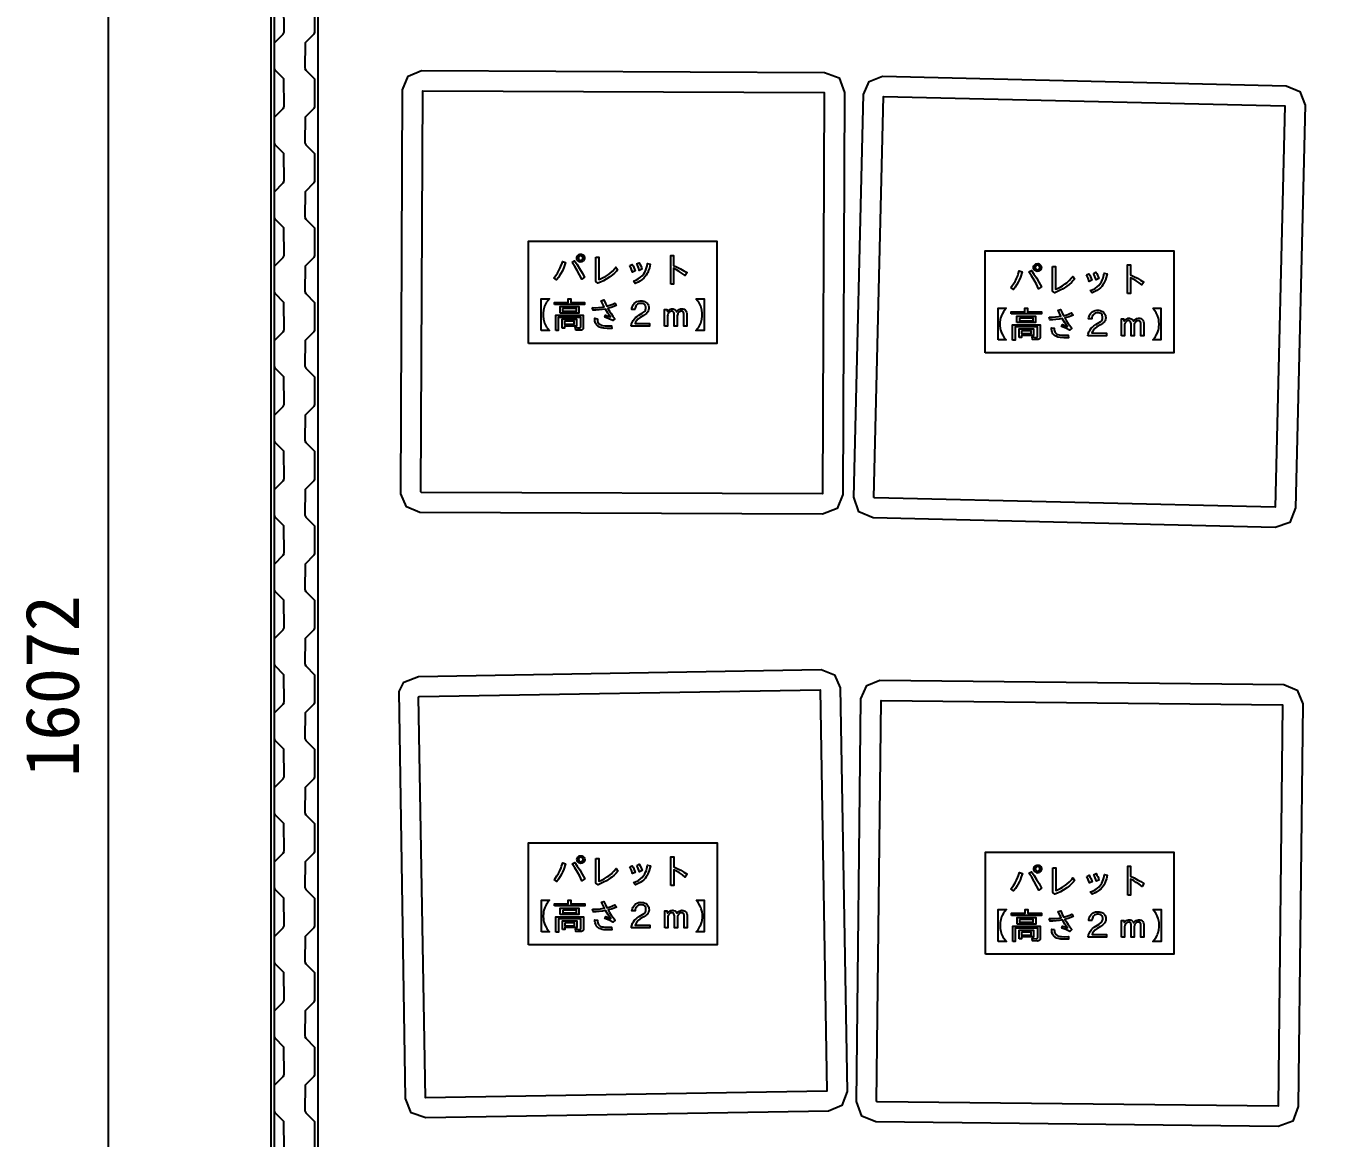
# Model space of a CAD drawing. Extents: x -928 to 12020, y -652 to 16065.
# Drawn here: x -928 to 3904, y 6297 to 10449 of the extents above; entities that cross this region are included whole.
import ezdxf
from ezdxf.enums import TextEntityAlignment as Align

# ---------------------------------------------------------------- set-up
doc = ezdxf.new("R2010")
doc.units = 0
for name, color, linetype in [('名称ラベル', 1, 'Continuous'), ('壁', 8, 'Continuous'), ('寸法', 2, 'Continuous'), ('床', 9, 'Continuous'), ('荷', 34, 'Continuous'), ('設備', 5, 'Continuous')]:
    doc.layers.add(name, color=color, linetype=linetype)
doc.styles.add('JP', font='msgothic.ttc')

msp = doc.modelspace()

# ---------------------------------------------------------------- linework, layer by layer
at = {"layer": '名称ラベル'}
for points in [[(948.37, 9263.18), (948.37, 9644.66), (1651.8, 9644.66), (1651.8, 9263.18)], [(1043.6, 9507.61), (1047.12, 9511.74), (1053.69, 9520.53), (1056.74, 9525.21), (1062.38, 9535.11), (1067.38, 9545.75), (1069.65, 9551.35), (1073.73, 9563.11), (1075.53, 9569.26), (1086.38, 9565.45), (1079.98, 9546.47), (1075.02, 9534.8), (1069.5, 9523.92), (1063.44, 9513.83), (1060.19, 9509.09), (1053.3, 9500.18)], [(1110.94, 9565.97), (1120.5, 9571.01), (1129.84, 9557.63), (1139.19, 9543.03), (1148.55, 9527.19), (1157.92, 9510.14), (1147.26, 9502.96), (1139.19, 9519.31), (1130.45, 9535.26), (1121.04, 9550.81)], [(1128.84, 9582.25), (1129.23, 9585.75), (1129.92, 9587.87), (1131.6, 9590.75), (1134.05, 9593.26), (1137.02, 9595.17), (1139.81, 9596.2), (1146.42, 9596.36), (1148.27, 9595.83), (1150.89, 9594.54), (1154.71, 9591.17), (1156.97, 9587.34), (1157.68, 9584.82), (1157.92, 9582.12), (1157.65, 9579.39), (1156.86, 9576.78), (1155.53, 9574.3), (1153.98, 9572.25), (1152.24, 9570.57), (1150.29, 9569.26), (1148.14, 9568.33), (1145.8, 9567.77), (1140.38, 9567.88), (1142.02, 9567.96), (1139.28, 9568.18), (1136.66, 9569.33), (1133.24, 9571.71), (1131.5, 9573.61), (1130.2, 9575.77), (1129.33, 9578.17)], [(1140.34, 9590.26), (1137.27, 9588.41), (1135.46, 9586), (1134.94, 9584.56), (1134.65, 9582.12), (1134.91, 9580.18), (1135.49, 9578.63), (1137.54, 9575.69), (1139.83, 9574.1), (1142.64, 9573.35), (1148.79, 9573.32), (1144.93, 9573.54), (1148.3, 9574.97), (1150.81, 9577.5), (1151.92, 9580.24), (1151.91, 9584.03), (1151.07, 9586.31), (1149.55, 9588.27), (1147.76, 9589.65), (1145.42, 9590.61), (1149.55, 9590.61), (1141.6, 9590.83), (1142.04, 9590.73), (1133.76, 9590.01)], [(1199.53, 9585.68), (1211.04, 9585.68), (1211.06, 9501.44), (1217.69, 9504.1), (1230.25, 9510.13), (1236.17, 9513.48), (1247.27, 9520.84), (1252.45, 9524.86), (1262.08, 9533.55), (1270.73, 9543.14), (1274.69, 9548.26), (1281.02, 9538.7), (1276.94, 9533.56), (1269.87, 9526.05), (1261.69, 9518.79), (1252.38, 9511.77), (1238.59, 9502.82), (1228.21, 9496.98), (1217.88, 9491.97), (1207.61, 9487.78), (1199.53, 9493.98)], [(1479.66, 9484.61), (1479.66, 9591.75), (1490.39, 9591.75), (1490.4, 9554.72), (1503.47, 9548.46), (1516.14, 9541.83), (1528.41, 9534.83), (1540.28, 9527.45), (1533.3, 9516.73), (1522.38, 9524.71), (1511.58, 9531.91), (1500.92, 9538.34), (1490.41, 9543.96), (1490.39, 9484.61)], [(2653.74, 9227.9), (2653.74, 9609.38), (3357.17, 9609.38), (3357.17, 9227.9)], [(1326.45, 9554.08), (1335.56, 9558.53), (1338.72, 9552.94), (1341.6, 9547), (1346.54, 9534.11), (1336.79, 9529.46), (1331.91, 9542.65)], [(1339.95, 9496.11), (1351.32, 9500.54), (1358.14, 9504.15), (1367.24, 9510.53), (1372.54, 9515.43), (1379.06, 9523.34), (1382.41, 9528.77), (1385.35, 9534.86), (1389.02, 9545.22), (1390.95, 9552.94), (1392.49, 9561.31), (1402.96, 9558.86), (1399.85, 9544.8), (1397.1, 9536.26), (1393.79, 9528.38), (1391.93, 9524.68), (1387.8, 9517.79), (1383.12, 9511.56), (1378.61, 9506.71), (1373.5, 9502.19), (1364.68, 9496.06), (1358.04, 9492.39), (1346.93, 9487.52)], [(1352.23, 9560.15), (1361.67, 9564.54), (1364.74, 9559.05), (1367.51, 9553.22), (1369.98, 9547.06), (1372.13, 9540.57), (1362.18, 9535.92), (1360.08, 9542.72), (1357.72, 9549.02), (1355.11, 9554.83)], [(2748.98, 9472.33), (2755.86, 9480.76), (2759.07, 9485.25), (2765.01, 9494.78), (2767.75, 9499.83), (2770.33, 9505.06), (2775.03, 9516.07), (2777.14, 9521.86), (2780.9, 9533.98), (2791.76, 9530.17), (2785.35, 9511.19), (2780.39, 9499.52), (2777.7, 9493.98), (2771.91, 9483.5), (2765.57, 9473.8), (2758.67, 9464.9)], [(2816.31, 9530.68), (2825.88, 9535.72), (2835.22, 9522.35), (2844.57, 9507.74), (2853.93, 9491.91), (2863.29, 9474.85), (2852.63, 9467.68), (2844.57, 9484.02), (2835.83, 9499.97), (2826.41, 9515.53)], [(2834.43, 9544.18), (2834.38, 9549.34), (2835.29, 9552.59), (2836.97, 9555.47), (2839.43, 9557.98), (2842.4, 9559.89), (2845.18, 9560.92), (2851.8, 9561.08), (2854.53, 9560.18), (2856.26, 9559.25), (2860.09, 9555.89), (2862.34, 9552.06), (2863.05, 9549.53), (2863.29, 9546.84), (2863.03, 9544.1), (2862.23, 9541.5), (2860.9, 9539.02), (2859.36, 9536.97), (2857.61, 9535.29), (2855.66, 9533.98), (2853.52, 9533.05), (2851.17, 9532.49), (2845.75, 9532.6), (2847.4, 9532.68), (2844.65, 9532.89), (2842.03, 9534.05), (2838.61, 9536.43), (2836.87, 9538.33), (2835.57, 9540.49)], [(2845.71, 9554.98), (2842.65, 9553.13), (2840.84, 9550.72), (2840.16, 9548.51), (2840.03, 9546.84), (2840.29, 9544.9), (2840.86, 9543.35), (2842.91, 9540.41), (2845.2, 9538.82), (2848.02, 9538.07), (2854.17, 9538.04), (2850.3, 9538.26), (2853.67, 9539.69), (2856.18, 9542.21), (2857.29, 9544.96), (2857.29, 9548.75), (2856.44, 9551.03), (2854.92, 9552.99), (2853.14, 9554.36), (2850.79, 9555.33), (2854.9, 9555.33), (2846.97, 9555.55), (2847.41, 9555.45), (2839.14, 9554.73)], [(2904.91, 9550.39), (2916.41, 9550.39), (2916.44, 9466.16), (2923.06, 9468.81), (2935.63, 9474.85), (2941.55, 9478.2), (2952.64, 9485.56), (2957.83, 9489.58), (2967.46, 9498.27), (2976.1, 9507.85), (2980.06, 9512.98), (2986.39, 9503.42), (2982.31, 9498.28), (2975.25, 9490.77), (2967.06, 9483.51), (2957.76, 9476.49), (2943.97, 9467.54), (2933.58, 9461.7), (2923.26, 9456.69), (2912.98, 9452.49), (2904.91, 9458.7)], [(3031.82, 9518.79), (3040.93, 9523.25), (3044.09, 9517.65), (3046.98, 9511.72), (3051.92, 9498.83), (3042.16, 9494.17), (3037.28, 9507.37)], [(3045.33, 9460.83), (3053.06, 9463.65), (3063.52, 9468.86), (3072.61, 9475.25), (3077.91, 9480.15), (3084.44, 9488.05), (3087.78, 9493.49), (3090.73, 9499.57), (3093.27, 9506.32), (3095.41, 9513.71), (3097.86, 9526.03), (3108.33, 9523.58), (3105.23, 9509.52), (3102.47, 9500.98), (3099.16, 9493.09), (3095.31, 9485.87), (3093.17, 9482.51), (3088.49, 9476.27), (3083.99, 9471.42), (3078.87, 9466.91), (3070.05, 9460.77), (3059.86, 9455.4), (3052.31, 9452.24)], [(3057.61, 9524.87), (3067.04, 9529.26), (3070.12, 9523.77), (3072.89, 9517.94), (3075.35, 9511.78), (3077.51, 9505.29), (3067.56, 9500.64), (3065.46, 9507.43), (3063.1, 9513.74), (3060.48, 9519.55)], [(3185.04, 9449.33), (3185.04, 9556.47), (3195.76, 9556.47), (3195.77, 9519.44), (3208.84, 9513.18), (3221.51, 9506.55), (3233.78, 9499.55), (3245.65, 9492.17), (3238.67, 9481.44), (3227.75, 9489.42), (3216.96, 9496.63), (3206.3, 9503.06), (3195.78, 9508.67), (3195.76, 9449.33)], [(996.37, 9311.44), (996.37, 9430.02), (1026.41, 9430.02), (1019.25, 9421.43), (1016.15, 9416.94), (1010.94, 9407.58), (1008.82, 9402.7), (1007.03, 9397.7), (1004.42, 9387.31), (1003.12, 9376.41), (1002.96, 9370.76), (1003.12, 9365.08), (1004.42, 9354.12), (1007.03, 9343.69), (1008.82, 9338.68), (1010.94, 9333.8), (1016.15, 9324.45), (1019.25, 9319.98), (1026.41, 9311.44)], [(1045.35, 9408.56), (1045.35, 9416.38), (1096.11, 9416.39), (1096.14, 9430.28), (1106.09, 9430.28), (1106.13, 9416.38), (1157.72, 9416.38), (1157.72, 9408.56)], [(1186.42, 9396.8), (1198.24, 9396.7), (1210.47, 9397.25), (1222.39, 9398.53), (1231.08, 9399.97), (1220.15, 9422.84), (1229.71, 9425.49), (1235.43, 9412.44), (1240.71, 9402.11), (1248.64, 9404.32), (1256.24, 9406.88), (1263.5, 9409.81), (1270.42, 9413.09), (1275.98, 9404.3), (1261.17, 9398.4), (1245.31, 9393.73), (1250.93, 9384.26), (1257.14, 9374.74), (1263.92, 9365.2), (1271.26, 9355.64), (1263.05, 9348.6), (1248.79, 9355.49), (1233.52, 9361.2), (1236.43, 9368.76), (1246.17, 9365.51), (1255.25, 9361.96), (1250.27, 9368.5), (1245.33, 9375.66), (1235.91, 9391.49), (1223.75, 9389.53), (1211.96, 9388.11), (1200.52, 9387.26), (1189.45, 9386.98)], [(1331.42, 9327.14), (1333.59, 9336.02), (1336.74, 9343.99), (1339.38, 9348.8), (1344.15, 9355.24), (1348.39, 9359.61), (1354.12, 9364.33), (1361.01, 9368.91), (1373.44, 9376.25), (1380.38, 9381.49), (1382.84, 9384.19), (1384.76, 9387.26), (1385.67, 9389.44), (1386.46, 9392.89), (1386.48, 9398.14), (1385.41, 9403.03), (1384.47, 9405.12), (1381.81, 9408.55), (1380.08, 9409.9), (1375.81, 9411.86), (1370.48, 9412.84), (1365.48, 9412.89), (1361.79, 9412.3), (1358.44, 9411.12), (1355.44, 9409.35), (1351.56, 9405.6), (1349.39, 9402.36), (1347.74, 9398.71), (1346.6, 9394.55), (1345.96, 9389.89), (1334.2, 9389.89), (1334.87, 9394.77), (1335.95, 9399.27), (1337.46, 9403.41), (1339.4, 9407.18), (1343.1, 9412.14), (1347.74, 9416.31), (1353, 9419.44), (1358.82, 9421.47), (1365.17, 9422.4), (1372.57, 9422.16), (1378.87, 9420.83), (1381.78, 9419.77), (1385.83, 9417.68), (1389.58, 9414.98), (1392.65, 9411.87), (1395.04, 9408.37), (1396.75, 9404.46), (1397.77, 9400.15), (1398.05, 9393.53), (1397.09, 9388.04), (1395.8, 9384.61), (1394, 9381.34), (1391.69, 9378.26), (1388.87, 9375.35), (1385.53, 9372.51), (1378.47, 9367.68), (1365.19, 9359.96), (1357.32, 9353.85), (1351.35, 9347.2), (1348.43, 9342.47), (1346.37, 9337.53), (1400.63, 9337.48), (1400.63, 9327.14)], [(1573.75, 9430.02), (1603.8, 9430.02), (1603.8, 9311.44), (1573.75, 9311.44), (1580.92, 9320.03), (1584.01, 9324.51), (1586.78, 9329.13), (1591.34, 9338.73), (1593.14, 9343.72), (1595.74, 9354.08), (1597.04, 9364.94), (1597.21, 9370.57), (1597.04, 9376.21), (1595.74, 9387.12), (1594.6, 9392.4), (1591.34, 9402.55), (1586.78, 9412.21), (1584.01, 9416.85), (1580.92, 9421.37)], [(1066.67, 9376.13), (1066.67, 9400.62), (1136.4, 9400.62), (1136.4, 9376.13)], [(1075.96, 9393.44), (1075.96, 9383.3), (1127.16, 9383.34), (1127.12, 9393.44)], [(1456.53, 9327.14), (1456.53, 9390.02), (1464.99, 9390.02), (1466.89, 9382.12), (1471.42, 9386.65), (1474.5, 9388.98), (1477.6, 9390.72), (1482.31, 9392.25), (1487.27, 9392.46), (1488.98, 9392.22), (1493.62, 9390.56), (1497.54, 9387.48), (1499.75, 9384.64), (1501.64, 9381.21), (1506.04, 9386.14), (1510.87, 9389.69), (1516.12, 9391.83), (1519.86, 9392.46), (1525.09, 9392.3), (1529.48, 9391.05), (1533.2, 9388.72), (1536.24, 9385.32), (1538.65, 9380.47), (1539.81, 9374.66), (1539.89, 9327.14), (1528.77, 9327.14), (1528.77, 9371.86), (1528.51, 9375.44), (1527.73, 9378.36), (1525.59, 9381.53), (1524.61, 9382.26), (1522.27, 9383.23), (1519.41, 9383.56), (1516.53, 9383.24), (1514.68, 9382.68), (1512.89, 9381.84), (1510.32, 9380.06), (1508.68, 9378.51), (1506.53, 9375.73), (1505.44, 9373.73), (1504.31, 9370.5), (1503.77, 9365.79), (1503.77, 9327.14), (1492.65, 9327.14), (1492.65, 9371.86), (1492.34, 9375.08), (1491.09, 9378.57), (1488.51, 9381.77), (1485.91, 9383.2), (1482.65, 9383.57), (1478.08, 9382.36), (1473.88, 9379.54), (1471.41, 9376.91), (1470.06, 9374.92), (1468.25, 9370.59), (1467.64, 9365.79), (1467.64, 9327.14)], [(2701.74, 9276.16), (2701.74, 9394.74), (2731.79, 9394.74), (2728.04, 9390.5), (2721.53, 9381.66), (2716.31, 9372.29), (2714.2, 9367.42), (2710.94, 9357.29), (2709.8, 9352.02), (2708.49, 9341.12), (2708.33, 9335.48), (2708.49, 9329.79), (2709.8, 9318.83), (2710.94, 9313.55), (2714.2, 9303.4), (2718.76, 9293.78), (2721.53, 9289.17), (2724.62, 9284.7), (2731.79, 9276.16)], [(2750.72, 9373.28), (2750.72, 9381.1), (2801.48, 9381.1), (2801.51, 9394.99), (2811.47, 9394.99), (2811.51, 9381.1), (2863.1, 9381.1), (2863.1, 9373.28)], [(2891.79, 9361.52), (2903.62, 9361.42), (2915.84, 9361.96), (2927.76, 9363.25), (2936.46, 9364.68), (2925.52, 9387.56), (2935.08, 9390.21), (2940.8, 9377.16), (2946.08, 9366.83), (2954.01, 9369.03), (2961.61, 9371.6), (2968.87, 9374.53), (2975.79, 9377.81), (2981.35, 9369.02), (2966.54, 9363.12), (2950.68, 9358.45), (2956.3, 9348.98), (2962.52, 9339.45), (2969.29, 9329.91), (2976.63, 9320.36), (2968.43, 9313.31), (2954.16, 9320.21), (2938.9, 9325.92), (2941.81, 9333.48), (2951.55, 9330.23), (2960.63, 9326.68), (2955.65, 9333.21), (2950.71, 9340.37), (2941.29, 9356.21), (2929.13, 9354.24), (2917.33, 9352.83), (2905.9, 9351.98), (2894.83, 9351.7)], [(3036.8, 9291.86), (3038.13, 9297.88), (3040.96, 9306.16), (3044.75, 9313.52), (3049.53, 9319.96), (3053.77, 9324.33), (3059.5, 9329.05), (3066.39, 9333.63), (3078.81, 9340.97), (3084.85, 9345.4), (3087.42, 9347.93), (3089.57, 9350.93), (3091.04, 9354.15), (3091.83, 9357.61), (3091.85, 9362.86), (3090.78, 9367.75), (3089.85, 9369.84), (3087.18, 9373.27), (3085.45, 9374.62), (3081.18, 9376.57), (3075.86, 9377.55), (3070.85, 9377.61), (3065.45, 9376.5), (3062.28, 9375.03), (3059.43, 9372.96), (3056.93, 9370.32), (3054.76, 9367.08), (3053.12, 9363.42), (3051.97, 9359.27), (3051.34, 9354.61), (3039.58, 9354.61), (3040.24, 9359.48), (3041.33, 9363.99), (3042.84, 9368.13), (3044.77, 9371.9), (3048.47, 9376.85), (3053.12, 9381.03), (3058.38, 9384.16), (3064.19, 9386.19), (3070.55, 9387.11), (3077.94, 9386.88), (3082.73, 9385.98), (3085.71, 9385.05), (3091.21, 9382.39), (3094.96, 9379.69), (3098.03, 9376.59), (3100.42, 9373.09), (3102.12, 9369.18), (3103.14, 9364.87), (3103.42, 9358.25), (3102.46, 9352.76), (3101.17, 9349.32), (3099.38, 9346.06), (3097.07, 9342.98), (3094.24, 9340.07), (3090.9, 9337.23), (3083.85, 9332.4), (3070.56, 9324.67), (3062.7, 9318.57), (3056.73, 9311.92), (3053.81, 9307.18), (3051.75, 9302.24), (3106, 9302.2), (3106, 9291.86)], [(3279.12, 9394.74), (3309.17, 9394.74), (3309.17, 9276.16), (3279.12, 9276.16), (3282.87, 9280.39), (3289.39, 9289.23), (3292.16, 9293.84), (3296.72, 9303.45), (3299.97, 9313.55), (3301.11, 9318.8), (3301.93, 9324.17), (3302.58, 9335.29), (3301.93, 9346.45), (3301.11, 9351.84), (3299.97, 9357.11), (3296.72, 9367.27), (3292.16, 9376.93), (3289.39, 9381.57), (3282.87, 9390.47)], [(1050.13, 9311.18), (1050.13, 9368.18), (1152.94, 9368.18), (1152.86, 9320.97), (1152.18, 9318.2), (1151.58, 9317.03), (1149.87, 9315.09), (1148.76, 9314.33), (1146.03, 9313.22), (1142.62, 9312.67), (1124.64, 9313.19), (1123.35, 9322.68), (1131.92, 9321.67), (1139.62, 9321.31), (1141.99, 9322.07), (1143.05, 9323.22), (1143.57, 9325.59), (1143.55, 9360.61), (1059.55, 9360.62), (1059.5, 9311.18)], [(1074.49, 9320.42), (1074.49, 9353.25), (1128.06, 9353.25), (1128.06, 9327.98), (1083.39, 9327.98), (1083.35, 9320.42)], [(1083.4, 9346.21), (1083.38, 9335.03), (1119.21, 9335.06), (1119.17, 9346.2)], [(1195.87, 9351.61), (1195.92, 9357.06), (1205.35, 9355.38), (1205.56, 9351.16), (1206.19, 9347.32), (1207.92, 9342.28), (1209.6, 9339.4), (1211.7, 9336.91), (1215.97, 9333.71), (1219.83, 9332), (1224.46, 9330.66), (1232.89, 9329.38), (1243.09, 9328.95), (1257.88, 9329.4), (1259.05, 9319.39), (1241.69, 9319.19), (1229.7, 9320.09), (1222.81, 9321.28), (1216.8, 9322.95), (1214.12, 9323.96), (1209.43, 9326.35), (1207.42, 9327.72), (1203.86, 9330.93), (1200.95, 9334.64), (1198.69, 9338.85), (1196.51, 9346.13)], [(2755.5, 9275.9), (2755.5, 9332.89), (2858.31, 9332.89), (2858.23, 9285.68), (2857.55, 9282.92), (2856.95, 9281.74), (2856.18, 9280.71), (2854.14, 9279.05), (2851.41, 9277.94), (2848, 9277.39), (2830.01, 9277.9), (2828.72, 9287.4), (2837.3, 9286.38), (2844.99, 9286.03), (2847.36, 9286.78), (2848.43, 9287.94), (2848.95, 9290.31), (2848.92, 9325.33), (2764.92, 9325.33), (2764.87, 9275.9)], [(2772.05, 9340.84), (2772.05, 9365.33), (2841.77, 9365.33), (2841.77, 9340.84)], [(2781.34, 9358.16), (2781.33, 9348.02), (2832.53, 9348.06), (2832.49, 9358.16)], [(3161.9, 9291.86), (3161.9, 9354.74), (3170.37, 9354.74), (3172.27, 9346.84), (3176.8, 9351.37), (3179.87, 9353.69), (3182.97, 9355.44), (3187.68, 9356.97), (3192.64, 9357.18), (3194.35, 9356.94), (3199, 9355.28), (3202.91, 9352.2), (3205.12, 9349.36), (3207.01, 9345.93), (3211.42, 9350.86), (3216.25, 9354.41), (3219.7, 9355.99), (3225.23, 9357.18), (3230.47, 9357.02), (3234.85, 9355.76), (3238.57, 9353.44), (3241.62, 9350.04), (3244.03, 9345.19), (3245.19, 9339.38), (3245.26, 9291.86), (3234.15, 9291.86), (3234.15, 9336.58), (3233.89, 9340.15), (3232.52, 9344.29), (3230.96, 9346.24), (3228.87, 9347.54), (3226.24, 9348.24), (3224.78, 9348.27), (3221.9, 9347.96), (3220.06, 9347.4), (3217.4, 9346.03), (3215.69, 9344.77), (3214.05, 9343.23), (3211.9, 9340.45), (3210.81, 9338.45), (3209.69, 9335.22), (3209.14, 9330.5), (3209.14, 9291.86), (3198.03, 9291.86), (3198.03, 9336.58), (3197.72, 9339.79), (3196.46, 9343.29), (3193.88, 9346.49), (3191.28, 9347.92), (3188.02, 9348.28), (3183.45, 9347.08), (3179.25, 9344.26), (3176.79, 9341.63), (3175.43, 9339.64), (3173.62, 9335.31), (3173.02, 9330.5), (3173.02, 9291.86)], [(2779.87, 9285.14), (2779.87, 9317.97), (2833.44, 9317.97), (2833.44, 9292.7), (2788.76, 9292.7), (2788.72, 9285.14)], [(2788.77, 9310.92), (2788.75, 9299.75), (2824.58, 9299.78), (2824.55, 9310.92)], [(2901.24, 9316.33), (2901.29, 9321.78), (2910.72, 9320.1), (2911.2, 9313.91), (2912.03, 9310.26), (2913.3, 9307), (2914.97, 9304.12), (2917.07, 9301.62), (2921.35, 9298.43), (2925.2, 9296.71), (2929.83, 9295.38), (2938.26, 9294.1), (2948.46, 9293.67), (2963.26, 9294.12), (2964.42, 9284.11), (2947.06, 9283.91), (2935.08, 9284.8), (2925.07, 9286.77), (2919.5, 9288.68), (2914.81, 9291.07), (2912.79, 9292.44), (2909.24, 9295.65), (2906.33, 9299.36), (2904.07, 9303.57), (2901.89, 9310.85)], [(948.96, 7017.81), (948.96, 7399.29), (1652.39, 7399.29), (1652.39, 7017.81)], [(1129.43, 7336.87), (1129.82, 7340.37), (1130.98, 7343.5), (1132.19, 7345.38), (1134.65, 7347.88), (1137.62, 7349.79), (1140.4, 7350.83), (1147.02, 7350.99), (1149.76, 7350.09), (1151.48, 7349.16), (1155.31, 7345.79), (1156.82, 7343.55), (1157.85, 7341.14), (1158.51, 7336.75), (1158.25, 7334.01), (1157.45, 7331.4), (1156.12, 7328.93), (1154.58, 7326.87), (1152.83, 7325.19), (1150.89, 7323.89), (1148.74, 7322.95), (1146.39, 7322.39), (1140.97, 7322.51), (1142.65, 7322.59), (1139.87, 7322.8), (1137.25, 7323.95), (1133.83, 7326.33), (1131.39, 7329.28), (1130.3, 7331.56), (1129.65, 7334.09)], [(1140.93, 7344.89), (1137.86, 7343.03), (1136.41, 7341.29), (1135.77, 7339.93), (1135.26, 7336.36), (1136.09, 7333.25), (1138.13, 7330.31), (1140.43, 7328.73), (1143.24, 7327.97), (1149.42, 7327.95), (1145.52, 7328.16), (1148.89, 7329.59), (1151.4, 7332.12), (1152.52, 7334.87), (1152.51, 7338.66), (1151.66, 7340.94), (1150.15, 7342.9), (1148.36, 7344.27), (1146.01, 7345.23), (1150.12, 7345.24), (1142.2, 7345.46), (1142.63, 7345.35), (1134.35, 7344.64)], [(1480.26, 7239.23), (1480.26, 7346.37), (1490.98, 7346.37), (1490.99, 7309.35), (1504.06, 7303.09), (1516.74, 7296.45), (1529, 7289.45), (1540.87, 7282.08), (1533.89, 7271.35), (1522.97, 7279.33), (1512.18, 7286.54), (1501.52, 7292.97), (1491.01, 7298.58), (1490.98, 7239.23)], [(2654.36, 6982.69), (2654.36, 7364.17), (3357.8, 7364.17), (3357.8, 6982.69)], [(1044.2, 7262.24), (1047.72, 7266.36), (1054.29, 7275.16), (1060.23, 7284.69), (1062.97, 7289.74), (1065.55, 7294.96), (1070.25, 7305.98), (1072.36, 7311.76), (1076.12, 7323.89), (1086.98, 7320.07), (1080.57, 7301.09), (1075.61, 7289.42), (1072.92, 7283.89), (1067.13, 7273.4), (1060.79, 7263.71), (1053.89, 7254.81)], [(1111.53, 7320.59), (1121.1, 7325.63), (1130.44, 7312.25), (1139.79, 7297.65), (1149.15, 7281.82), (1158.51, 7264.76), (1147.85, 7257.59), (1139.79, 7273.93), (1131.05, 7289.88), (1121.63, 7305.43)], [(1200.13, 7340.3), (1211.63, 7340.3), (1211.66, 7256.07), (1218.28, 7258.72), (1230.85, 7264.75), (1242.44, 7271.68), (1247.86, 7275.47), (1257.98, 7283.72), (1262.68, 7288.18), (1267.12, 7292.86), (1275.28, 7302.88), (1281.61, 7293.32), (1275.3, 7285.66), (1267.87, 7278.23), (1259.31, 7271.05), (1252.98, 7266.4), (1239.19, 7257.45), (1228.8, 7251.61), (1218.48, 7246.59), (1208.21, 7242.4), (1200.13, 7248.6)], [(1327.04, 7308.7), (1336.15, 7313.16), (1339.31, 7307.56), (1342.2, 7301.62), (1347.14, 7288.73), (1337.38, 7284.08), (1332.5, 7297.28)], [(1340.55, 7250.74), (1348.28, 7253.56), (1358.74, 7258.77), (1367.83, 7265.15), (1373.14, 7270.06), (1379.66, 7277.96), (1383, 7283.4), (1385.95, 7289.48), (1388.49, 7296.23), (1390.63, 7303.62), (1393.08, 7315.94), (1403.55, 7313.48), (1401.62, 7303.95), (1399.14, 7295.07), (1394.38, 7283), (1390.53, 7275.78), (1388.39, 7272.41), (1383.71, 7266.18), (1379.21, 7261.33), (1371.31, 7254.69), (1365.27, 7250.68), (1355.08, 7245.31), (1347.53, 7242.14)], [(1352.83, 7314.77), (1362.26, 7319.17), (1365.34, 7313.67), (1368.11, 7307.84), (1370.57, 7301.68), (1372.73, 7295.2), (1362.78, 7290.54), (1360.68, 7297.34), (1358.32, 7303.64), (1355.7, 7309.46)], [(2834.84, 7301.76), (2835.22, 7305.26), (2835.91, 7307.39), (2837.59, 7310.26), (2840.05, 7312.77), (2843.02, 7314.68), (2845.8, 7315.71), (2852.42, 7315.87), (2855.16, 7314.98), (2856.89, 7314.05), (2860.71, 7310.68), (2862.96, 7306.85), (2863.68, 7304.33), (2863.91, 7301.63), (2863.65, 7298.9), (2862.85, 7296.29), (2861.52, 7293.81), (2859.98, 7291.76), (2858.24, 7290.08), (2856.29, 7288.77), (2854.14, 7287.84), (2851.79, 7287.28), (2846.38, 7287.4), (2848.02, 7287.47), (2845.28, 7287.69), (2842.65, 7288.84), (2839.23, 7291.22), (2837.5, 7293.12), (2836.19, 7295.28), (2835.05, 7298.98)], [(2846.33, 7309.77), (2843.27, 7307.92), (2841.46, 7305.51), (2840.78, 7303.3), (2840.65, 7301.63), (2840.91, 7299.7), (2841.49, 7298.14), (2843.53, 7295.2), (2845.83, 7293.62), (2848.64, 7292.86), (2854.79, 7292.83), (2850.93, 7293.05), (2854.29, 7294.48), (2856.81, 7297.01), (2857.92, 7299.75), (2857.91, 7303.55), (2857.07, 7305.82), (2855.55, 7307.78), (2853.76, 7309.16), (2851.42, 7310.12), (2855.55, 7310.12), (2847.69, 7310.34), (2848.03, 7310.24), (2839.75, 7309.52)], [(2905.53, 7305.19), (2917.03, 7305.19), (2917.06, 7220.95), (2923.69, 7223.61), (2936.25, 7229.64), (2942.17, 7232.99), (2953.27, 7240.36), (2958.45, 7244.37), (2968.08, 7253.07), (2976.73, 7262.65), (2980.68, 7267.77), (2987.02, 7258.21), (2982.93, 7253.07), (2975.87, 7245.57), (2967.69, 7238.3), (2958.38, 7231.28), (2944.59, 7222.34), (2934.21, 7216.5), (2923.88, 7211.48), (2913.61, 7207.29), (2905.53, 7213.49)], [(3185.66, 7204.12), (3185.66, 7311.26), (3196.39, 7311.26), (3196.4, 7274.24), (3209.47, 7267.97), (3222.14, 7261.34), (3234.41, 7254.34), (3246.27, 7246.96), (3239.29, 7236.24), (3228.37, 7244.22), (3217.58, 7251.42), (3206.92, 7257.85), (3196.41, 7263.47), (3196.39, 7204.12)], [(2749.6, 7227.13), (2756.48, 7235.55), (2759.69, 7240.04), (2765.64, 7249.58), (2768.37, 7254.62), (2770.96, 7259.85), (2775.65, 7270.87), (2777.77, 7276.65), (2781.52, 7288.77), (2792.38, 7284.96), (2788.25, 7272.11), (2783.56, 7260.05), (2781.01, 7254.31), (2775.5, 7243.43), (2772.53, 7238.29), (2766.19, 7228.6), (2759.29, 7219.69)], [(2816.94, 7285.48), (2826.5, 7290.52), (2835.84, 7277.14), (2845.19, 7262.54), (2854.55, 7246.7), (2863.91, 7229.65), (2853.25, 7222.47), (2845.19, 7238.82), (2836.45, 7254.77), (2827.03, 7270.32)], [(3032.45, 7273.59), (3041.56, 7278.05), (3044.72, 7272.45), (3047.6, 7266.51), (3052.54, 7253.62), (3042.79, 7248.97), (3037.91, 7262.17)], [(3045.95, 7215.62), (3053.68, 7218.45), (3064.14, 7223.66), (3073.23, 7230.04), (3078.54, 7234.95), (3085.06, 7242.85), (3088.41, 7248.28), (3091.35, 7254.37), (3093.89, 7261.11), (3096.03, 7268.51), (3098.49, 7280.82), (3108.96, 7278.37), (3105.85, 7264.31), (3103.09, 7255.77), (3099.79, 7247.89), (3095.93, 7240.66), (3093.8, 7237.3), (3089.12, 7231.07), (3084.61, 7226.22), (3079.5, 7221.7), (3070.68, 7215.57), (3064.04, 7211.9), (3052.93, 7207.03)], [(3058.23, 7279.66), (3067.66, 7284.06), (3070.74, 7278.56), (3073.51, 7272.73), (3075.98, 7266.57), (3078.13, 7260.08), (3068.18, 7255.43), (3066.08, 7262.23), (3063.72, 7268.53), (3061.1, 7274.34)], [(996.96, 7066.06), (996.96, 7184.64), (1027.01, 7184.64), (1019.84, 7176.05), (1016.75, 7171.56), (1013.98, 7166.94), (1009.42, 7157.32), (1006.16, 7147.19), (1005.02, 7141.93), (1004.2, 7136.54), (1003.55, 7125.38), (1004.2, 7114.15), (1005.02, 7108.74), (1006.16, 7103.46), (1009.42, 7093.3), (1013.98, 7083.69), (1016.75, 7079.08), (1023.26, 7070.27), (1027.01, 7066.06)], [(1045.94, 7163.19), (1045.94, 7171.01), (1096.7, 7171.01), (1096.74, 7184.9), (1106.69, 7184.9), (1106.73, 7171.01), (1158.32, 7171.01), (1158.32, 7163.19)], [(1067.27, 7130.75), (1067.27, 7155.24), (1136.99, 7155.24), (1136.99, 7130.75)], [(1187.01, 7151.43), (1198.84, 7151.32), (1211.06, 7151.87), (1222.98, 7153.15), (1231.68, 7154.59), (1220.74, 7177.47), (1230.3, 7180.12), (1236.02, 7167.07), (1241.3, 7156.74), (1249.23, 7158.94), (1256.83, 7161.51), (1264.09, 7164.43), (1271.02, 7167.71), (1276.57, 7158.92), (1261.76, 7153.03), (1245.91, 7148.36), (1251.52, 7138.88), (1257.74, 7129.36), (1264.51, 7119.82), (1271.86, 7110.27), (1263.65, 7103.22), (1249.39, 7110.12), (1234.12, 7115.82), (1237.03, 7123.38), (1246.77, 7120.14), (1255.85, 7116.59), (1250.87, 7123.12), (1245.93, 7130.28), (1236.51, 7146.12), (1224.35, 7144.15), (1212.55, 7142.74), (1201.12, 7141.89), (1190.05, 7141.61)], [(1332.02, 7081.77), (1334.19, 7090.65), (1337.33, 7098.62), (1339.97, 7103.42), (1344.75, 7109.87), (1348.99, 7114.23), (1354.72, 7118.96), (1361.61, 7123.54), (1374.04, 7130.88), (1380.07, 7135.31), (1382.64, 7137.84), (1384.79, 7140.84), (1386.26, 7144.06), (1387.05, 7147.52), (1387.07, 7152.76), (1386, 7157.66), (1383.87, 7161.58), (1382.41, 7163.17), (1378.68, 7165.62), (1376.4, 7166.48), (1371.08, 7167.46), (1366.08, 7167.52), (1362.38, 7166.92), (1359.04, 7165.74), (1356.03, 7163.98), (1352.15, 7160.22), (1349.98, 7156.98), (1348.34, 7153.33), (1347.2, 7149.17), (1346.56, 7144.51), (1334.8, 7144.51), (1335.46, 7149.39), (1336.55, 7153.9), (1338.06, 7158.03), (1340, 7161.8), (1343.69, 7166.76), (1348.34, 7170.93), (1353.6, 7174.07), (1359.41, 7176.1), (1365.77, 7177.02), (1373.16, 7176.78), (1377.95, 7175.89), (1380.94, 7174.96), (1386.43, 7172.3), (1390.18, 7169.6), (1393.25, 7166.5), (1395.64, 7162.99), (1397.34, 7159.09), (1398.37, 7154.78), (1398.64, 7148.15), (1398.13, 7144.45), (1396.4, 7139.23), (1394.6, 7135.97), (1392.29, 7132.88), (1389.46, 7129.97), (1386.13, 7127.14), (1379.07, 7122.31), (1365.79, 7114.58), (1357.92, 7108.48), (1351.95, 7101.83), (1349.03, 7097.09), (1346.97, 7092.15), (1401.23, 7092.11), (1401.23, 7081.77)], [(1574.34, 7184.64), (1604.39, 7184.64), (1604.39, 7066.06), (1574.34, 7066.06), (1581.51, 7074.65), (1584.61, 7079.14), (1589.82, 7088.48), (1591.94, 7093.35), (1595.19, 7103.46), (1596.34, 7108.7), (1597.64, 7119.57), (1597.8, 7125.19), (1597.64, 7130.84), (1596.34, 7141.75), (1593.73, 7152.16), (1591.94, 7157.18), (1589.82, 7162.07), (1584.61, 7171.48), (1581.51, 7175.99)], [(1050.73, 7065.81), (1050.73, 7122.8), (1153.54, 7122.8), (1153.45, 7075.59), (1152.77, 7072.83), (1152.17, 7071.65), (1150.47, 7069.72), (1149.36, 7068.96), (1146.63, 7067.85), (1143.22, 7067.3), (1125.23, 7067.81), (1123.94, 7077.31), (1132.52, 7076.29), (1140.21, 7075.93), (1142.58, 7076.69), (1143.65, 7077.85), (1144.17, 7080.22), (1144.14, 7115.23), (1060.14, 7115.24), (1060.09, 7065.81)], [(1075.09, 7075.05), (1075.09, 7107.87), (1128.66, 7107.87), (1128.66, 7082.61), (1083.99, 7082.61), (1083.94, 7075.05)], [(1076.56, 7148.07), (1076.55, 7137.92), (1127.75, 7137.96), (1127.71, 7148.07)], [(1196.46, 7106.23), (1196.51, 7111.69), (1205.94, 7110.01), (1206.42, 7103.81), (1207.26, 7100.17), (1208.52, 7096.9), (1210.19, 7094.03), (1212.3, 7091.53), (1216.57, 7088.33), (1222.64, 7085.91), (1227.67, 7084.77), (1233.48, 7084.01), (1243.68, 7083.58), (1258.48, 7084.03), (1259.64, 7074.01), (1242.28, 7073.81), (1230.3, 7074.71), (1223.41, 7075.9), (1217.4, 7077.57), (1212.26, 7079.72), (1210.03, 7080.98), (1208.01, 7082.35), (1204.46, 7085.55), (1201.55, 7089.26), (1199.29, 7093.48), (1197.11, 7100.75)], [(1457.12, 7081.77), (1457.12, 7144.64), (1465.59, 7144.64), (1467.49, 7136.75), (1472.02, 7141.27), (1475.09, 7143.6), (1479.75, 7146), (1482.9, 7146.87), (1487.86, 7147.08), (1489.57, 7146.85), (1494.22, 7145.19), (1498.14, 7142.11), (1500.34, 7139.27), (1502.23, 7135.83), (1506.64, 7140.77), (1511.47, 7144.32), (1516.72, 7146.45), (1520.45, 7147.08), (1525.69, 7146.92), (1530.07, 7145.67), (1533.79, 7143.34), (1536.84, 7139.94), (1539.25, 7135.09), (1540.41, 7129.29), (1540.48, 7081.77), (1529.37, 7081.77), (1529.37, 7126.48), (1529.11, 7130.06), (1527.74, 7134.2), (1526.18, 7136.15), (1524.09, 7137.45), (1521.46, 7138.14), (1520, 7138.18), (1518.07, 7138.04), (1515.28, 7137.31), (1512.62, 7135.94), (1510.91, 7134.68), (1509.27, 7133.14), (1507.12, 7130.36), (1505.59, 7127.31), (1504.91, 7125.13), (1504.36, 7120.41), (1504.36, 7081.77), (1493.25, 7081.77), (1493.25, 7126.48), (1492.94, 7129.7), (1491.68, 7133.2), (1489.1, 7136.4), (1486.5, 7137.83), (1483.24, 7138.19), (1478.67, 7136.98), (1474.47, 7134.16), (1472.01, 7131.53), (1470.65, 7129.54), (1468.84, 7125.21), (1468.24, 7120.41), (1468.24, 7081.77)], [(2702.36, 7030.95), (2702.36, 7149.53), (2732.41, 7149.53), (2725.25, 7140.94), (2722.15, 7136.45), (2716.94, 7127.09), (2714.82, 7122.21), (2711.56, 7112.08), (2710.42, 7106.82), (2709.61, 7101.43), (2708.96, 7090.27), (2709.61, 7079.04), (2710.42, 7073.63), (2711.56, 7068.34), (2714.82, 7058.19), (2719.38, 7048.57), (2722.15, 7043.96), (2728.67, 7035.16), (2732.41, 7030.95)], [(2751.35, 7128.08), (2751.35, 7135.89), (2802.11, 7135.9), (2802.14, 7149.79), (2812.09, 7149.79), (2812.13, 7135.89), (2863.72, 7135.89), (2863.72, 7128.08)], [(2772.67, 7095.64), (2772.67, 7120.13), (2842.4, 7120.13), (2842.4, 7095.64)], [(2781.96, 7112.95), (2781.95, 7102.81), (2833.16, 7102.85), (2833.12, 7112.95)], [(2892.41, 7116.31), (2904.24, 7116.21), (2916.46, 7116.76), (2928.39, 7118.04), (2937.08, 7119.48), (2926.15, 7142.36), (2935.71, 7145.01), (2941.43, 7131.95), (2946.71, 7121.62), (2954.63, 7123.83), (2962.23, 7126.39), (2969.5, 7129.32), (2976.42, 7132.6), (2981.98, 7123.81), (2967.16, 7117.91), (2951.31, 7113.24), (2956.93, 7103.77), (2963.14, 7094.25), (2969.92, 7084.71), (2977.26, 7075.15), (2969.05, 7068.11), (2954.79, 7075.01), (2939.52, 7080.71), (2942.43, 7088.27), (2952.17, 7085.02), (2961.25, 7081.47), (2956.27, 7088.01), (2951.33, 7095.17), (2941.91, 7111), (2929.75, 7109.04), (2917.95, 7107.62), (2906.52, 7106.78), (2895.45, 7106.49)], [(3037.42, 7046.65), (3039.59, 7055.53), (3042.74, 7063.5), (3045.38, 7068.31), (3050.15, 7074.76), (3054.39, 7079.12), (3060.12, 7083.84), (3067.01, 7088.42), (3079.44, 7095.76), (3086.37, 7101), (3088.84, 7103.7), (3090.76, 7106.77), (3092, 7110.07), (3092.46, 7112.4), (3092.47, 7117.65), (3091.41, 7122.54), (3089.28, 7126.46), (3087.81, 7128.06), (3086.07, 7129.41), (3081.81, 7131.37), (3076.48, 7132.35), (3071.48, 7132.4), (3067.78, 7131.81), (3064.44, 7130.63), (3061.44, 7128.86), (3057.56, 7125.11), (3055.38, 7121.87), (3053.74, 7118.22), (3052.6, 7114.06), (3051.96, 7109.4), (3040.2, 7109.4), (3040.86, 7114.28), (3041.95, 7118.78), (3043.46, 7122.92), (3045.4, 7126.69), (3049.09, 7131.65), (3053.74, 7135.82), (3059, 7138.96), (3064.81, 7140.99), (3071.17, 7141.91), (3078.56, 7141.67), (3084.86, 7140.34), (3089.17, 7138.65), (3091.83, 7137.19), (3095.58, 7134.49), (3098.65, 7131.39), (3101.04, 7127.88), (3102.75, 7123.97), (3103.77, 7119.67), (3104.05, 7113.04), (3103.53, 7109.34), (3101.8, 7104.12), (3100, 7100.86), (3097.69, 7097.77), (3094.87, 7094.86), (3091.53, 7092.03), (3084.47, 7087.19), (3071.19, 7079.47), (3063.32, 7073.36), (3057.35, 7066.71), (3054.43, 7061.98), (3052.37, 7057.04), (3106.63, 7056.99), (3106.63, 7046.65)], [(3162.53, 7046.65), (3162.53, 7109.53), (3170.99, 7109.53), (3172.89, 7101.64), (3177.42, 7106.16), (3180.49, 7108.49), (3183.6, 7110.23), (3188.3, 7111.76), (3193.27, 7111.97), (3194.97, 7111.73), (3199.62, 7110.07), (3203.54, 7106.99), (3205.75, 7104.15), (3207.63, 7100.72), (3212.04, 7105.65), (3216.87, 7109.21), (3220.33, 7110.79), (3225.86, 7111.97), (3231.09, 7111.81), (3235.48, 7110.56), (3239.19, 7108.23), (3242.24, 7104.83), (3244.65, 7099.98), (3245.81, 7094.17), (3245.89, 7046.65), (3234.77, 7046.65), (3234.77, 7091.37), (3234.51, 7094.95), (3233.15, 7099.08), (3231.58, 7101.04), (3229.5, 7102.34), (3226.86, 7103.03), (3225.4, 7103.07), (3223.47, 7102.93), (3220.68, 7102.19), (3218.89, 7101.35), (3216.32, 7099.57), (3214.67, 7098.03), (3212.53, 7095.24), (3210.99, 7092.2), (3210.31, 7090.02), (3209.76, 7085.3), (3209.76, 7046.65), (3198.65, 7046.65), (3198.65, 7091.37), (3198.34, 7094.59), (3197.09, 7098.08), (3194.51, 7101.28), (3191.91, 7102.72), (3188.65, 7103.08), (3184.08, 7101.87), (3179.87, 7099.05), (3177.41, 7096.42), (3176.05, 7094.43), (3174.24, 7090.1), (3173.64, 7085.3), (3173.64, 7046.65)], [(3279.75, 7149.53), (3309.8, 7149.53), (3309.8, 7030.95), (3279.75, 7030.95), (3283.49, 7035.18), (3290.01, 7044.02), (3295.22, 7053.37), (3297.34, 7058.24), (3299.13, 7063.23), (3301.74, 7073.59), (3303.04, 7084.45), (3303.2, 7090.08), (3302.55, 7101.24), (3301.74, 7106.64), (3299.13, 7117.05), (3297.34, 7122.07), (3295.22, 7126.96), (3290.01, 7136.36), (3283.49, 7145.26)], [(1083.99, 7100.83), (1083.98, 7089.65), (1119.8, 7089.69), (1119.77, 7100.83)], [(2756.13, 7030.69), (2756.13, 7087.69), (2858.94, 7087.69), (2858.85, 7040.48), (2858.6, 7039.02), (2857.57, 7036.54), (2856.81, 7035.5), (2854.76, 7033.84), (2852.03, 7032.74), (2848.62, 7032.18), (2830.64, 7032.7), (2829.34, 7042.19), (2837.92, 7041.18), (2845.61, 7040.82), (2847.98, 7041.58), (2849.05, 7042.73), (2849.57, 7045.1), (2849.54, 7080.12), (2765.55, 7080.13), (2765.5, 7030.69)], [(2780.49, 7039.93), (2780.49, 7072.76), (2834.06, 7072.76), (2834.06, 7047.49), (2789.39, 7047.49), (2789.34, 7039.93)], [(2789.39, 7065.72), (2789.38, 7054.54), (2825.21, 7054.57), (2825.17, 7065.71)], [(2901.86, 7071.12), (2901.91, 7076.57), (2911.35, 7074.89), (2911.82, 7068.7), (2912.66, 7065.06), (2913.92, 7061.79), (2915.6, 7058.91), (2917.7, 7056.42), (2921.97, 7053.22), (2928.04, 7050.79), (2933.07, 7049.65), (2938.89, 7048.89), (2949.09, 7048.46), (2963.88, 7048.91), (2965.05, 7038.9), (2947.69, 7038.7), (2935.7, 7039.6), (2925.69, 7041.57), (2920.12, 7043.47), (2915.43, 7045.86), (2913.41, 7047.24), (2909.86, 7050.44), (2906.95, 7054.15), (2904.69, 7058.37), (2902.51, 7065.64)]]:
    msp.add_lwpolyline(points, close=True, dxfattribs=at)
at = {"layer": '壁'}
msp.add_lwpolyline([(-12, 6), (-12, 15994), (-10.24, 15998.24), (-6, 16000), (156, 16000), (160.24, 15998.24), (162, 15994), (162, 6), (160.24, 1.76), (156, 0), (-6, 0), (-10.24, 1.76)], close=True, dxfattribs=at)
for points in [[(36, 6255.01), (35.16, 6358.64), (2.87, 6391.21), (0, 6398), (0.84, 6493.64), (33.13, 6526.21), (36, 6533.01), (35.16, 6636.64), (2.87, 6669.21), (0, 6676), (0.84, 6771.64), (33.13, 6804.21), (36, 6811.01), (35.16, 6914.64), (2.87, 6947.21), (0, 6954), (0.84, 7049.64), (33.13, 7082.21), (36, 7089.01), (35.16, 7192.64), (2.87, 7225.21), (0, 7232), (0.84, 7327.64), (33.13, 7360.21), (36, 7367.01), (35.16, 7470.64), (2.87, 7503.21), (0, 7510), (0.84, 7605.64), (33.13, 7638.21), (36, 7645.01), (35.16, 7748.64), (2.87, 7781.21), (0, 7788), (0.84, 7883.64), (33.13, 7916.21), (36, 7923.01), (35.16, 8026.64), (2.87, 8059.21), (0, 8066), (0.84, 8161.64), (33.13, 8194.21), (36, 8201), (35.16, 8304.64), (2.87, 8337.21), (0, 8344), (0.84, 8439.64), (33.13, 8472.21), (36, 8479.01), (35.16, 8582.64), (2.87, 8615.21), (0, 8622), (0.84, 8717.64), (33.13, 8750.21), (36, 8757.01), (35.16, 8860.64), (2.87, 8893.21), (0, 8900), (0.84, 8995.64), (33.13, 9028.21), (36, 9035.01), (35.16, 9138.64), (2.87, 9171.21), (0, 9178), (0.84, 9273.64), (33.13, 9306.21), (36, 9313.01), (35.16, 9416.64), (2.87, 9449.21), (0, 9456), (0.84, 9551.64), (33.13, 9584.21), (36, 9591.01), (35.16, 9694.64), (2.87, 9727.21), (0, 9734), (0.84, 9829.64), (33.13, 9862.21), (36, 9869), (35.16, 9972.64), (2.87, 10005.21), (0, 10012), (0.84, 10107.64), (33.13, 10140.21), (36, 10147), (35.16, 10250.64), (2.87, 10283.21), (0, 10290), (0.84, 10385.64), (33.13, 10418.21), (36, 10425), (35.16, 10528.64)], [(149.16, 10528.64), (150, 10425), (147.13, 10418.21), (114.84, 10385.64), (114, 10290.01), (116.87, 10283.21), (149.16, 10250.64), (150, 10147), (147.13, 10140.21), (114.84, 10107.64), (114, 10012.01), (116.87, 10005.21), (149.16, 9972.64), (150, 9869), (147.13, 9862.21), (114.84, 9829.64), (114, 9734), (116.87, 9727.21), (149.16, 9694.64), (150, 9591), (147.13, 9584.21), (114.84, 9551.64), (114, 9456), (116.87, 9449.21), (149.16, 9416.64), (150, 9313), (147.13, 9306.21), (114.84, 9273.64), (114, 9178), (116.87, 9171.21), (149.16, 9138.64), (150, 9035), (147.13, 9028.21), (114.84, 8995.64), (114, 8900.01), (116.87, 8893.21), (149.16, 8860.64), (150, 8757), (147.13, 8750.21), (114.84, 8717.64), (114, 8622.01), (116.87, 8615.21), (149.16, 8582.64), (150, 8479), (147.13, 8472.21), (114.84, 8439.64), (114, 8344.01), (116.87, 8337.21), (149.16, 8304.64), (150, 8201), (147.13, 8194.21), (114.84, 8161.64), (114, 8066.01), (116.87, 8059.21), (149.16, 8026.64), (150, 7923), (147.13, 7916.21), (114.84, 7883.64), (114, 7788.01), (116.87, 7781.21), (149.16, 7748.64), (150, 7645), (147.13, 7638.21), (114.84, 7605.64), (114, 7510.01), (116.87, 7503.21), (149.16, 7470.64), (150, 7367), (147.13, 7360.21), (114.84, 7327.64), (114, 7232.01), (116.87, 7225.21), (149.16, 7192.64), (150, 7089), (147.13, 7082.21), (114.84, 7049.64), (114, 6954.01), (116.87, 6947.21), (149.16, 6914.64), (150, 6811), (147.13, 6804.21), (114.84, 6771.64), (114, 6676.01), (116.87, 6669.21), (149.16, 6636.64), (150, 6533), (147.13, 6526.21), (114.84, 6493.64), (114, 6398.01), (116.87, 6391.21), (149.16, 6358.64), (150, 6255)]]:
    msp.add_lwpolyline(points, dxfattribs=at)
at = {"layer": '寸法'}
msp.add_line((-620, -52.05), (-620, 16020), dxfattribs=at)
at = {"layer": '床'}
msp.add_lwpolyline([(0, 16000), (12000, 16000), (12000, 0), (0, 0)], close=True, dxfattribs=at)
at = {"layer": '荷'}
for points in [[(472.24, 8702.2), (478.18, 10209.79), (499.02, 10260.69), (549.63, 10281.6), (2053.41, 10274.88), (2107.72, 10254.92), (2127.79, 10200.55), (2121.99, 8699.44), (2100.58, 8646.49), (2046.2, 8626.35), (542.67, 8632.2), (492.96, 8653.25)], [(2163.28, 8689.04), (2198.88, 10192.16), (2220.92, 10241.44), (2270.27, 10261.19), (3777.44, 10225.43), (3827.92, 10203.58), (3847.82, 10152.56), (3811.35, 8649.21), (3790.32, 8595.31), (3735.56, 8576.32), (2234.86, 8611.82), (2182.34, 8634.28)], [(465.1, 7963.94), (483.35, 7998.93), (537.29, 8020.22), (2040.61, 8046.04), (2090.75, 8026.04), (2112.5, 7977.54), (2138.32, 6470.15), (2118.55, 6418.83), (2068.39, 6396.86), (564.81, 6371.9), (510.09, 6390.71), (488.88, 6444.64)], [(2173.26, 6433.18), (2189.73, 7936.63), (2211.13, 7986.19), (2260.23, 8006.56), (3767.74, 7989.98), (3818.49, 7968.77), (3839.04, 7918.02), (3821.7, 6414.32), (3801.36, 6360.16), (3746.85, 6340.47), (2245.81, 6356.87), (2193.02, 6378.66)]]:
    msp.add_lwpolyline(points, close=True, dxfattribs=at)
at = {"layer": '設備'}
for points in [[(547.12, 8708.81), (553.88, 10205.95), (2052.18, 10200.02), (2046.25, 8701.73), (549.11, 8706.8)], [(2237.83, 8688.67), (2274.21, 10185.38), (3772.1, 10149.82), (3736.53, 8651.93), (2239.78, 8686.62)], [(538, 7943.68), (539.97, 7945.72), (2036.92, 7970.49), (2062.56, 6472.41), (564.47, 6446.76)], [(2247.8, 6433.76), (2265.14, 7930.81), (3763.36, 7914.3), (3746.85, 6416.09), (2249.78, 6431.73)]]:
    msp.add_lwpolyline(points, close=True, dxfattribs=at)

# ---------------------------------------------------------------- texts
at = {"layer": '寸法', "style": 'JP'}
msp.add_text('16072', height=200, rotation=90, dxfattribs=at).set_placement((-670, 7983.97), align=Align.BOTTOM_CENTER)

doc.saveas('drawing.dxf')
